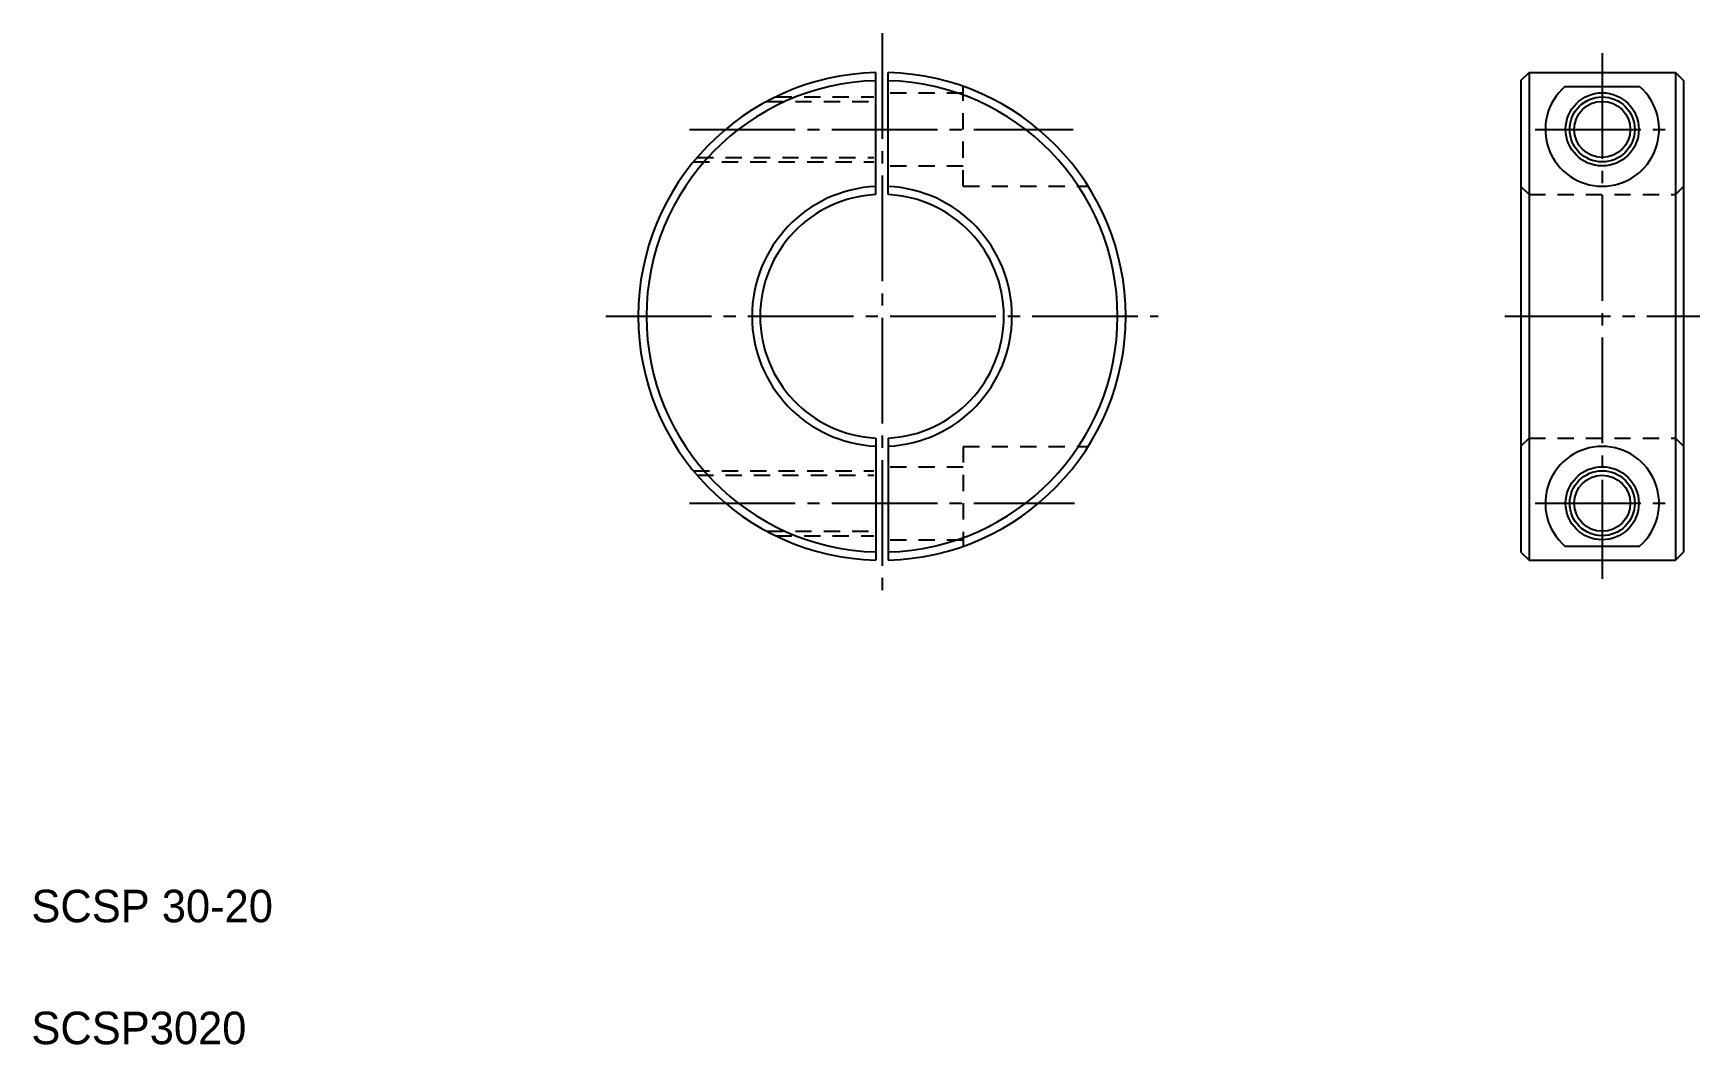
# Model space of a CAD drawing. Extents: x 18 to 223, y 127 to 251.
import ezdxf

# ---------------------------------------------------------------- set-up
doc = ezdxf.new("R2010")
doc.units = 0
doc.linetypes.add('CENTER', pattern=[17.5, 13, -1.5, 1.5, -1.5])
doc.linetypes.add('DASHED', pattern=[3.5, 2, -1.5])
doc.layers.get('0').update_dxf_attribs({"linetype": 'CONTINUOUS'})
doc.layers.add('CENTER', color=1, linetype='CENTER')

msp = doc.modelspace()

# ---------------------------------------------------------------- linework, layer by layer
at = {"color": 7, "linetype": 'CONTINUOUS'}
for p, q in [((121.52, 231.25), (121.52, 246.26)), ((123.02, 231.25), (123.02, 246.26)), ((200.92, 245.27), (201.92, 246.27)), ((201.92, 246.27), (201.92, 186.27)), ((201.92, 246.27), (219.92, 246.27)), ((219.92, 246.27), (219.92, 186.27)), ((219.92, 246.27), (220.92, 245.27)), ((200.92, 245.27), (200.92, 187.27)), ((220.92, 245.27), (220.92, 187.27)), ((121.52, 201.29), (121.52, 186.28)), ((123.02, 201.29), (123.02, 186.28)), ((200.92, 187.27), (201.92, 186.27)), ((219.92, 186.27), (220.92, 187.27)), ((201.92, 186.27), (219.92, 186.27))]:
    msp.add_line(p, q, dxfattribs=at)
at = {"color": 3, "linetype": 'DASHED'}
for p, q in [((132.27, 232.27), (132.27, 244.55)), ((108.11, 242.72), (121.27, 242.72)), ((109.19, 243.27), (121.27, 243.27)), ((123.27, 243.77), (132.27, 243.77)), ((99.05, 235.27), (121.27, 235.27)), ((99.51, 235.82), (121.27, 235.82)), ((123.27, 234.77), (132.27, 234.77)), ((132.27, 232.27), (147.64, 232.27)), ((201.92, 231.25), (200.92, 232.25)), ((219.92, 231.25), (220.92, 232.25)), ((201.92, 231.25), (219.92, 231.25)), ((201.92, 201.29), (200.92, 200.29)), ((201.92, 201.29), (219.92, 201.29)), ((219.92, 201.29), (220.92, 200.29)), ((132.27, 200.27), (132.27, 187.99)), ((132.27, 200.27), (147.64, 200.27)), ((99.05, 197.27), (121.27, 197.27)), ((123.27, 197.77), (132.27, 197.77)), ((99.51, 196.72), (121.27, 196.72)), ((108.11, 189.82), (121.27, 189.82)), ((109.19, 189.27), (121.27, 189.27)), ((123.27, 188.77), (132.27, 188.77))]:
    msp.add_line(p, q, dxfattribs=at)
for p, q in [((206.32, 244.55), (215.51, 244.55)), ((219.92, 231.25), (219.92, 231.25)), ((219.92, 216.27), (219.92, 216.27)), ((206.32, 187.99), (215.51, 187.99))]:
    msp.add_line(p, q)
at = {"color": 7, "linetype": 'CONTINUOUS'}
for centre in [(210.92, 239.27), (210.92, 193.27)]:
    msp.add_circle(centre, 4.5, dxfattribs=at)
at = {"color": 3, "linetype": 'CONTINUOUS'}
for centre in [(210.92, 239.27), (210.92, 193.27)]:
    msp.add_circle(centre, 4, dxfattribs=at)
for centre in [(210.92, 239.27), (210.92, 193.27)]:
    msp.add_circle(centre, 3.45)
for radius, start, end in [(30, 91.4325, 268.5675), (30, 271.4325, 88.5675), (29, 91.482, 268.518), (29, 271.482, 88.518), (16, 92.6867, 267.3133), (16, 272.6867, 87.3133), (15, 92.866, 267.134), (15, 272.866, 87.134)]:
    msp.add_arc((122.27, 216.27), radius, start, end)
at = {"color": 7, "linetype": 'CONTINUOUS'}
for centre, start, end in [((210.92, 239.27), 130.9837, 49.0163), ((210.92, 193.27), 310.9837, 229.0163)]:
    msp.add_arc(centre, 7, start, end, dxfattribs=at)
at = {"layer": 'CENTER', "color": 1, "linetype": 'CENTER'}
for p, q in [((122.27, 251.09), (122.27, 181.45)), ((210.92, 248.66), (210.92, 183.97)), ((98.59, 239.27), (145.82, 239.27)), ((202.67, 239.27), (219.17, 239.27)), ((88.27, 216.27), (156.27, 216.27)), ((198.92, 216.27), (222.92, 216.27)), ((98.59, 193.27), (145.96, 193.27)), ((202.67, 193.27), (219.17, 193.27))]:
    msp.add_line(p, q, dxfattribs=at)

# ---------------------------------------------------------------- texts
for s, p in [('SCSP 30-20', (17.57, 141.72)), ('SCSP3020', (17.57, 126.72))]:
    msp.add_text(s, height=4).set_placement(p)

doc.saveas('drawing.dxf')
